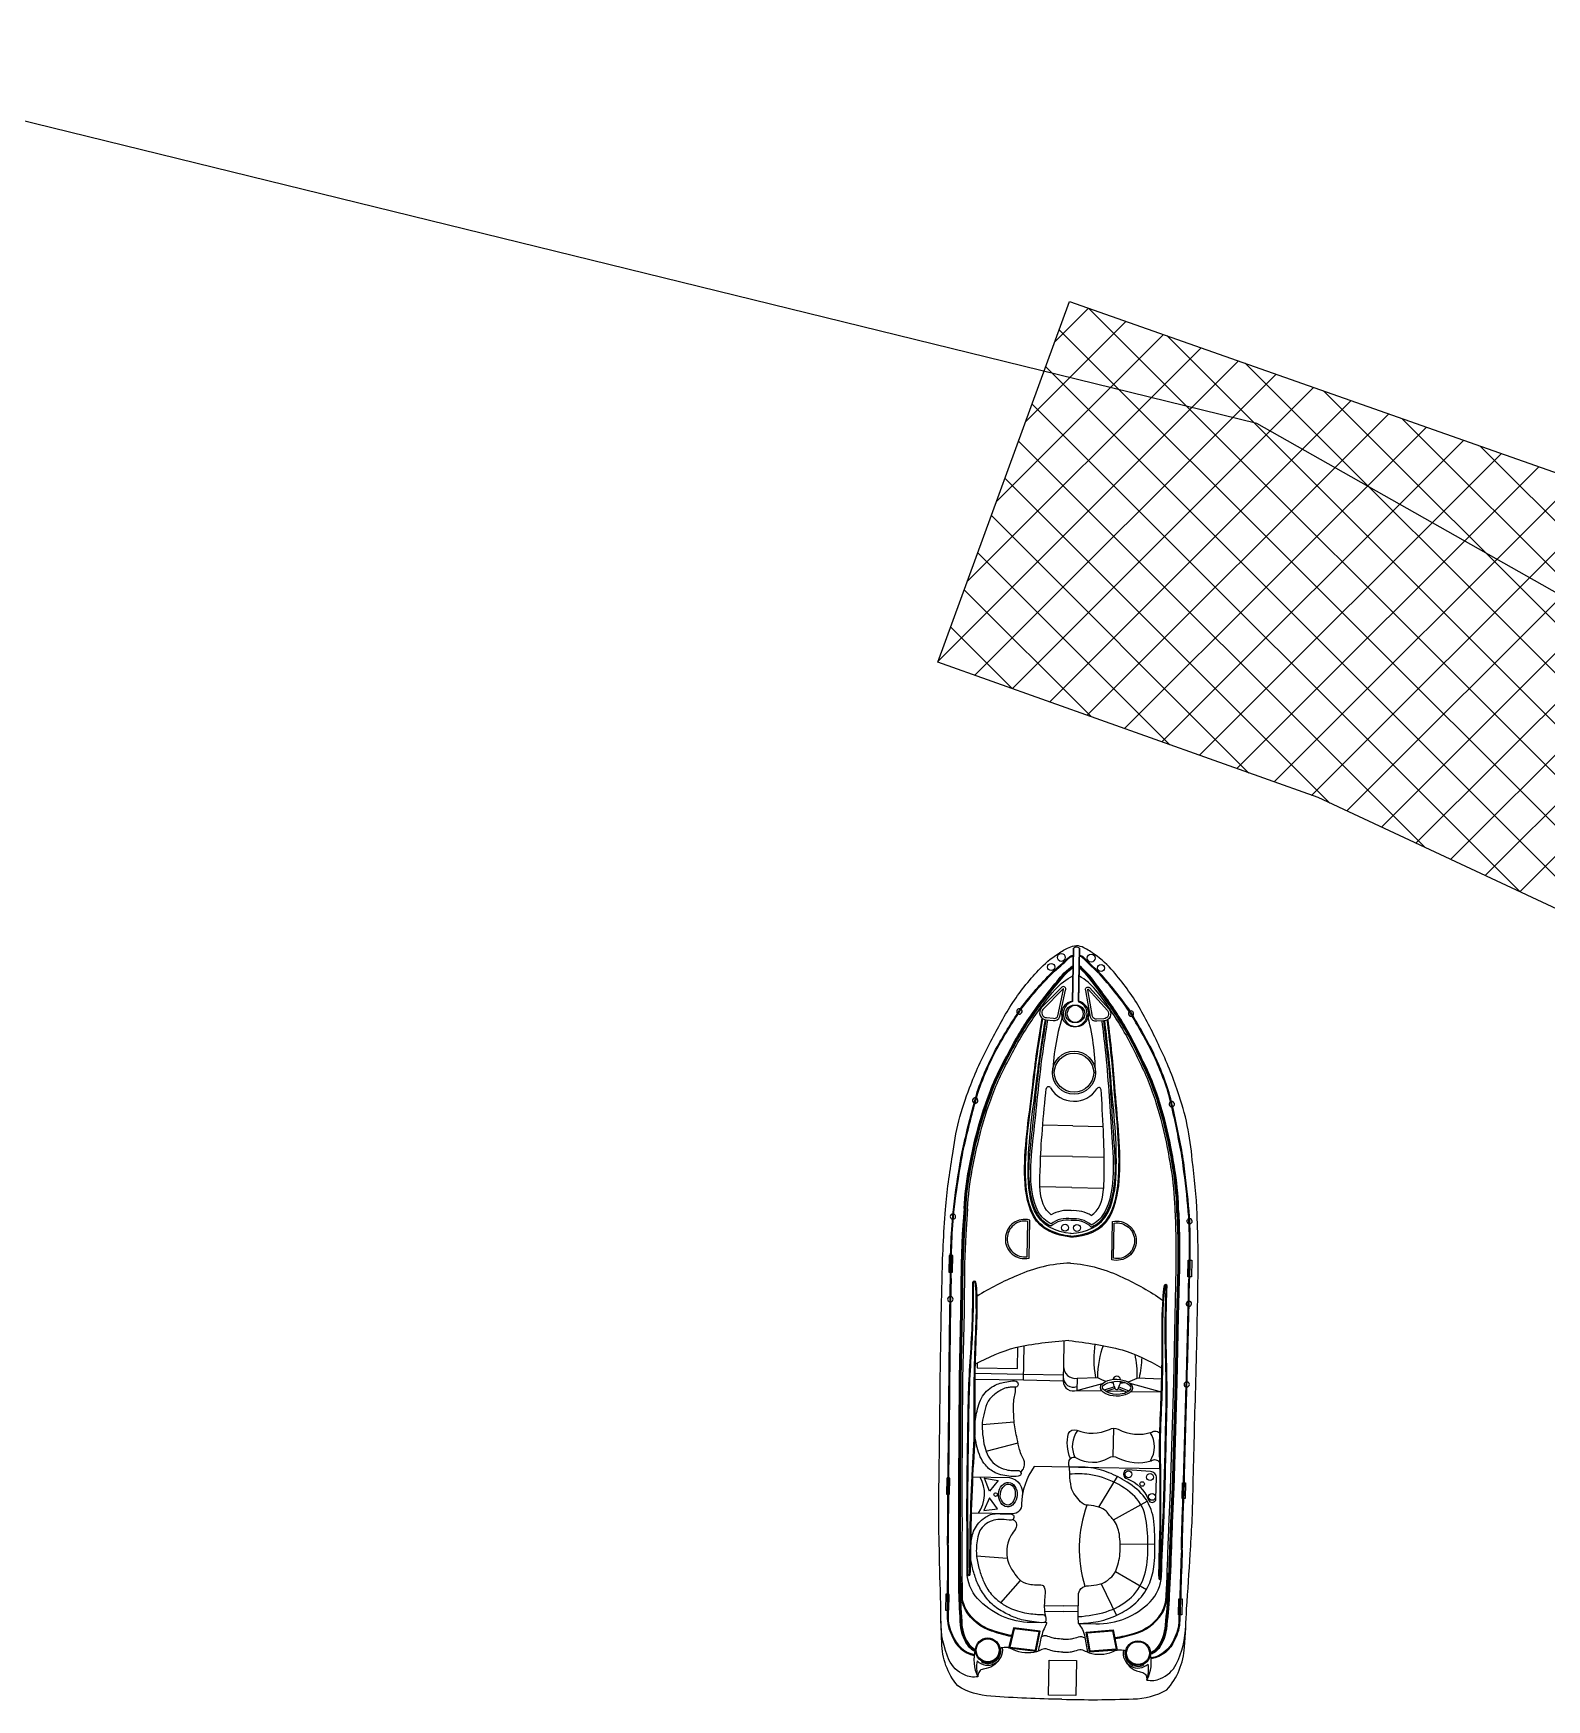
# Model space of a CAD drawing. Header units: metres. Extents: x 284941 to 286951, y 2024447 to 2026344.
# Drawn here: x 285719 to 285852.9, y 2024639.5 to 2024787 of the extents above; entities that cross this region are included whole.
import ezdxf

# ---------------------------------------------------------------- set-up
doc = ezdxf.new("R2010")
doc.units = ezdxf.units.M
doc.layers.add('PORT', color=5, linetype='Continuous')
doc.layers.add('village', color=3, linetype='Continuous')

msp = doc.modelspace()

# ---------------------------------------------------------------- linework, layer by layer
at = {"color": 32, "true_color": 0xcd6928}
for p, q in [((285811, 2024690.27), (285808.31, 2024690.32)), ((285811, 2024690.27), (285813.69, 2024690.21)), ((285810.95, 2024687.54), (285808.14, 2024687.59)), ((285810.95, 2024687.54), (285813.76, 2024687.48)), ((285810.9, 2024684.81), (285808.08, 2024684.87)), ((285810.9, 2024684.81), (285813.71, 2024684.76)), ((285806.63, 2024668.26), (285802.33, 2024668.34)), ((285806.62, 2024667.75), (285802.32, 2024667.83)), ((285811.37, 2024667.92), (285811.35, 2024666.85)), ((285811.35, 2024666.85), (285813.61, 2024667.46)), ((285811.35, 2024666.85), (285813.56, 2024666.81)), ((285814.66, 2024667.17), (285813.77, 2024666.86)), ((285814.71, 2024667.02), (285813.92, 2024666.75)), ((285814.06, 2024666.8), (285815.63, 2024666.77)), ((285814.99, 2024667.01), (285815.8, 2024666.7)), ((285815.05, 2024667.16), (285815.95, 2024666.81)), ((285816.02, 2024667.5), (285818.79, 2024666.71)), ((285816.14, 2024666.76), (285818.79, 2024666.71)), ((285802.97, 2024663.84), (285805.8, 2024664.07)), ((285803.32, 2024661.46), (285806.14, 2024662.22)), ((285814.55, 2024660.99), (285814.6, 2024663.52)), ((285811.49, 2024660.07), (285818.66, 2024659.93)), ((285813.29, 2024656.51), (285814.95, 2024659.22)), ((285814.58, 2024655.4), (285817.55, 2024657.06)), ((285815.17, 2024653.28), (285818.23, 2024653.24)), ((285802.47, 2024652.22), (285805.19, 2024652.01)), ((285814.76, 2024650.83), (285817.5, 2024649.24)), ((285804.62, 2024648.06), (285806.35, 2024650.04)), ((285813.48, 2024649.73), (285814.84, 2024646.94)), ((285808.46, 2024647.82), (285810.18, 2024647.79)), ((285811.47, 2024647.76), (285810.18, 2024647.79)), ((285808.49, 2024647.3), (285810.17, 2024647.27)), ((285811.46, 2024647.24), (285810.17, 2024647.27)), ((285802.96, 2024642.89), (285802.92, 2024642.82)), ((285817.21, 2024642.61), (285817.25, 2024642.54))]:
    msp.add_line(p, q, dxfattribs=at)
for points in [[(285810.02, 2024639.52, -0.01736), (285803.74, 2024639.79, -0.12634), (285800.8, 2024640.7, -0.172899), (285799.39, 2024644.54, -0.013884), (285799.32, 2024647.95, -0.008973), (285799.19, 2024652.82, -0.01509), (285799.14, 2024658.39, 0.002245), (285799.25, 2024666.97, -0.003342), (285799.42, 2024676.5, -0.016984), (285799.73, 2024682.87, -0.024546), (285800.35, 2024687.65, -0.067942), (285801.86, 2024693.64, -0.033948), (285803.62, 2024697.53, -0.022001), (285805.55, 2024700.99, -0.042872), (285807.96, 2024704.05, -0.059514), (285809.68, 2024705.5, -0.046364), (285810.65, 2024706.05, -0.104882), (285811.31, 2024706.21, -0.104882)], [(285799.9, 2024653.15, 0.006425), (285799.93, 2024658.4, 0.002217), (285800.03, 2024666.97, -0.003368), (285800.16, 2024676.57, -0.024633), (285800.39, 2024682.61, -0.015037), (285800.96, 2024686.57, -0.025439), (285801.38, 2024688.77, -0.013843), (285802.53, 2024693.26, -0.040266), (285804.28, 2024697.25, -0.016729), (285806.42, 2024700.71, -0.029739), (285809.13, 2024703.85, 0.01525), (285810.58, 2024705.14, -0.132389), (285810.89, 2024705.33, -0.028442), (285811.02, 2024705.37, -0.028442)], [(285799.97, 2024653.15, 0.006424), (285800, 2024658.4, 0.002217), (285800.11, 2024666.97, -0.003368), (285800.24, 2024676.57, -0.024633), (285800.46, 2024682.61, -0.015038), (285801.03, 2024686.56, -0.025461), (285801.45, 2024688.75, -0.013839), (285802.61, 2024693.24, -0.040238), (285804.34, 2024697.21, -0.016715), (285806.48, 2024700.67, -0.029693), (285809.18, 2024703.79, 0.015234), (285810.64, 2024705.09, -0.134036), (285810.91, 2024705.26, -0.024879), (285811.02, 2024705.29, -0.024879)], [(285810.02, 2024639.52, 0.01736), (285816.31, 2024639.55, 0.12634), (285819.29, 2024640.34, 0.172899), (285820.85, 2024644.13, 0.013884), (285821.04, 2024647.53, 0.008973), (285821.36, 2024652.39, 0.01509), (285821.62, 2024657.96, -0.002245), (285821.84, 2024666.54, 0.003342), (285822.05, 2024676.06, 0.016984), (285821.98, 2024682.44, 0.024546), (285821.54, 2024687.24, 0.067942), (285820.27, 2024693.28, 0.033948), (285818.66, 2024697.24, 0.022001), (285816.86, 2024700.77, 0.042872), (285814.57, 2024703.92, 0.059514), (285812.91, 2024705.44, 0.046364), (285811.96, 2024706.02, 0.104882), (285811.31, 2024706.21, 0.104882)], [(285820.67, 2024652.75, -0.006425), (285820.84, 2024658, -0.002217), (285821.06, 2024666.56, 0.003368), (285821.3, 2024676.16, 0.024633), (285821.31, 2024682.21, 0.015037), (285820.9, 2024686.19, 0.025439), (285820.56, 2024688.4, 0.013843), (285819.58, 2024692.94, 0.040266), (285817.99, 2024696.99, 0.016729), (285815.99, 2024700.53, 0.029739), (285813.4, 2024703.76, -0.01525), (285811.99, 2024705.12, 0.132389), (285811.7, 2024705.31, 0.028442), (285811.56, 2024705.36, 0.028442)], [(285820.59, 2024652.75, -0.006424), (285820.76, 2024658, -0.002217), (285820.99, 2024666.56, 0.003368), (285821.23, 2024676.16, 0.024633), (285821.24, 2024682.2, 0.015038), (285820.82, 2024686.18, 0.025461), (285820.48, 2024688.38, 0.013839), (285819.51, 2024692.92, 0.040238), (285817.92, 2024696.95, 0.016715), (285815.92, 2024700.48, 0.029693), (285813.34, 2024703.71, -0.015234), (285811.94, 2024705.06, 0.134036), (285811.67, 2024705.24, 0.024879), (285811.56, 2024705.28, 0.024879)], [(285801.36, 2024682.94, -0.031596), (285801.79, 2024686.44, -0.004928), (285802.27, 2024688.75, -0.02844), (285803.43, 2024692.68, -0.042875), (285805.14, 2024696.43, -0.035347), (285807.23, 2024699.97, -0.024093), (285809.56, 2024703.01, -0.079837), (285811.01, 2024704.46)], [(285801.44, 2024682.93, -0.031592), (285801.86, 2024686.43, -0.004926), (285802.34, 2024688.73, -0.028436), (285803.5, 2024692.65, -0.042895), (285805.21, 2024696.4, -0.035363), (285807.3, 2024699.93, -0.024111), (285809.62, 2024702.96, -0.077658), (285811.01, 2024704.36, -0.077658)], [(285801.51, 2024682.93, -0.031588), (285801.94, 2024686.42, -0.004924), (285802.42, 2024688.71, -0.028433), (285803.58, 2024692.63, -0.042917), (285805.28, 2024696.36, -0.035379), (285807.36, 2024699.89, -0.02413), (285809.68, 2024702.91, -0.075408), (285811, 2024704.27, -0.075408)], [(285801.67, 2024682.92, -0.031581), (285802.09, 2024686.39, -0.00492), (285802.57, 2024688.68, -0.028426), (285803.72, 2024692.58, -0.042959), (285805.41, 2024696.29, -0.035411), (285807.49, 2024699.8, -0.028829), (285809.43, 2024702.34, -0.092336), (285810.99, 2024703.54, -0.080328)], [(285820.05, 2024682.56, 0.031581), (285819.76, 2024686.05, 0.00492), (285819.37, 2024688.36, 0.028426), (285818.37, 2024692.29, 0.042959), (285816.82, 2024696.07, 0.035411), (285814.88, 2024699.66, 0.028829), (285813.03, 2024702.27, 0.092336), (285811.53, 2024703.53, 0.080328)], [(285820.35, 2024682.57, 0.031596), (285820.06, 2024686.09, 0.004928), (285819.67, 2024688.41, 0.02844), (285818.66, 2024692.38, 0.042875), (285817.1, 2024696.2, 0.035347), (285815.14, 2024699.82, 0.024093), (285812.93, 2024702.94, 0.079837), (285811.54, 2024704.45)], [(285820.28, 2024682.57, 0.031592), (285819.98, 2024686.08, 0.004926), (285819.59, 2024688.4, 0.028436), (285818.59, 2024692.36, 0.042895), (285817.03, 2024696.17, 0.035363), (285815.08, 2024699.78, 0.024111), (285812.87, 2024702.9, 0.077658), (285811.54, 2024704.35, 0.077658)], [(285820.2, 2024682.57, 0.031588), (285819.91, 2024686.07, 0.004924), (285819.52, 2024688.38, 0.028433), (285818.51, 2024692.34, 0.042917), (285816.96, 2024696.13, 0.035379), (285815.01, 2024699.74, 0.02413), (285812.81, 2024702.85, 0.075408), (285811.54, 2024704.25, 0.075408)], [(285808.64, 2024699.65), (285809.25, 2024699.59, 0.382221), (285809.83, 2024699.94), (285810.34, 2024702.27, 0.786544), (285810.01, 2024702.54), (285808.2, 2024700.7, 0.616464), (285808.64, 2024699.65, 3.844907)], [(285813.73, 2024699.55), (285813.11, 2024699.52, -0.382221), (285812.54, 2024699.88), (285812.13, 2024702.24, -0.786544), (285812.47, 2024702.5), (285814.2, 2024700.58, -0.616464), (285813.73, 2024699.55, -3.844907)], [(285801.36, 2024682.94), (285801.21, 2024680.67), (285801.1, 2024678.05), (285801.05, 2024673.78), (285800.94, 2024667.92), (285800.86, 2024658.51, -0.002601), (285800.88, 2024653.4, 0.004411), (285800.88, 2024649.05, 0.013009), (285801.03, 2024646.07, 0.113396), (285801.56, 2024644.46, 0.146005), (285802.33, 2024643.77, 1.595219)], [(285801.44, 2024682.93), (285801.29, 2024680.67), (285801.18, 2024678.05), (285801.13, 2024673.78), (285801.01, 2024667.92), (285800.94, 2024658.51, -0.002601), (285800.95, 2024653.4, 0.004411), (285800.96, 2024649.06, 0.013003), (285801.1, 2024646.07, 0.113337), (285801.63, 2024644.5, 0.144821), (285802.35, 2024643.85, 0.138987)], [(285801.51, 2024682.93), (285801.36, 2024680.67), (285801.26, 2024678.05), (285801.2, 2024673.78), (285801.09, 2024667.91), (285801.02, 2024658.51, -0.002601), (285801.03, 2024653.4, 0.00441), (285801.04, 2024649.06, 0.012997), (285801.18, 2024646.08, 0.113276), (285801.69, 2024644.54, 0.142458), (285802.37, 2024643.93, 0.142458)], [(285801.67, 2024682.92), (285801.52, 2024680.66), (285801.41, 2024678.04), (285801.36, 2024673.78), (285801.24, 2024667.91), (285801.17, 2024658.51, -0.002601), (285801.18, 2024653.4, 0.00441), (285801.19, 2024649.06, 0.002867), (285801.21, 2024648.4, 0.002867)], [(285807.11, 2024678.56), (285807.18, 2024681.93, 0.483063), (285805.02, 2024680.32, 0.50024), (285807.11, 2024678.56, 0.418424)], [(285814.43, 2024678.42), (285814.5, 2024681.79, -0.483063), (285816.59, 2024680.1, -0.50024), (285814.43, 2024678.42, -0.418424)], [(285820.2, 2024682.57), (285820.26, 2024680.3), (285820.27, 2024677.68), (285820.16, 2024673.41), (285820.05, 2024667.55), (285819.76, 2024658.15, 0.002601), (285819.55, 2024653.04, -0.00441), (285819.37, 2024648.7, -0.012997), (285819.11, 2024645.73, -0.113276), (285818.54, 2024644.22, -0.142458), (285817.84, 2024643.63, -0.142458)], [(285820.28, 2024682.57), (285820.34, 2024680.3), (285820.34, 2024677.68), (285820.24, 2024673.41), (285820.12, 2024667.55), (285819.83, 2024658.14, 0.002601), (285819.62, 2024653.04, -0.004411), (285819.45, 2024648.7, -0.013003), (285819.19, 2024645.72, -0.113337), (285818.6, 2024644.17, -0.144821), (285817.86, 2024643.55, -0.138987)], [(285820.35, 2024682.57), (285820.42, 2024680.3), (285820.42, 2024677.68), (285820.31, 2024673.41), (285820.2, 2024667.54), (285819.91, 2024658.14, 0.002601), (285819.7, 2024653.04, -0.004411), (285819.52, 2024648.7, -0.013009), (285819.26, 2024645.72, -0.113396), (285818.67, 2024644.13, -0.146005), (285817.87, 2024643.47, -1.595219)], [(285820.05, 2024682.56), (285820.11, 2024680.3), (285820.11, 2024677.68), (285820, 2024673.42), (285819.89, 2024667.55), (285819.6, 2024658.15, 0.002601), (285819.39, 2024653.05, -0.00441), (285819.22, 2024648.71, -0.002867), (285819.17, 2024648.06, -0.002867)], [(285810.77, 2024678.12, 0.096403), (285806.08, 2024677.02, 0.040538), (285802.48, 2024675.17, 1.92312)], [(285810.77, 2024678.12, -0.096403), (285815.41, 2024676.84, -0.040538), (285818.93, 2024674.85, -1.92312)], [(285808.68, 2024646.28), (285807.29, 2024646.3, -0.202722), (285802.55, 2024648.43, -0.178768), (285801.63, 2024650.78, 0.010028), (285801.62, 2024655.55, -0.005356), (285801.71, 2024663.43, -0.016605), (285801.93, 2024669.8, 0.018921), (285802.14, 2024676.41, -0.925873), (285802.39, 2024676.44, -0.041202), (285802.48, 2024675.27, -0.024461), (285802.41, 2024671.48, 0.012888), (285802.32, 2024664.17, -0.019359), (285802.15, 2024659.9, 0.002375), (285801.96, 2024654.96, -0.006386), (285801.92, 2024651.81, -0.013656), (285801.88, 2024650.55, -0.862706), (285801.64, 2024650.53, 0.648089)], [(285801.72, 2024650.55, -0.016488), (285801.71, 2024650.78, 0.010023), (285801.7, 2024655.56, -0.005356), (285801.78, 2024663.43, -0.016607), (285802, 2024669.8, 0.018921), (285802.21, 2024676.41, 0.01143), (285802.21, 2024676.41, -0.913283), (285802.32, 2024676.43, -0.041174), (285802.4, 2024675.26, -0.024478), (285802.34, 2024671.48, 0.012889), (285802.24, 2024664.17, -0.019362), (285802.07, 2024659.91, 0.002377), (285801.88, 2024654.96, -0.006391), (285801.84, 2024651.82, -0.013664), (285801.81, 2024650.56, 0.000701), (285801.81, 2024650.56, -0.819976), (285801.72, 2024650.55, -0.819976)], [(285811.49, 2024646.22), (285813.02, 2024646.19, 0.202722), (285817.83, 2024648.14, 0.178768), (285818.84, 2024650.45, -0.010028), (285819.04, 2024655.22, 0.005356), (285819.26, 2024663.09, 0.016605), (285819.28, 2024669.47, -0.018921), (285819.33, 2024676.08, 0.925873), (285819.07, 2024676.12, 0.041202), (285818.94, 2024674.95, 0.024461), (285818.86, 2024671.16, -0.012888), (285818.67, 2024663.86, 0.019359), (285818.67, 2024659.58, -0.002375), (285818.68, 2024654.64, 0.006386), (285818.59, 2024651.49, 0.013656), (285818.58, 2024650.23, 0.862706), (285818.82, 2024650.2, -0.648089)], [(285818.75, 2024650.22, 0.016488), (285818.77, 2024650.45, -0.010023), (285818.96, 2024655.22, 0.005356), (285819.18, 2024663.1, 0.016607), (285819.2, 2024669.46, -0.018921), (285819.25, 2024676.08, -0.01143), (285819.25, 2024676.08, 0.913283), (285819.15, 2024676.1, 0.041174), (285819.01, 2024674.94, 0.024478), (285818.93, 2024671.16, -0.012889), (285818.75, 2024663.85, 0.019362), (285818.75, 2024659.59, -0.002377), (285818.75, 2024654.64, 0.006391), (285818.67, 2024651.49, 0.013664), (285818.66, 2024650.23, -0.000701), (285818.66, 2024650.23, 0.819976), (285818.75, 2024650.22, 0.819976)], [(285810.63, 2024671.26, 0.033687), (285805.89, 2024670.63, 0.051879), (285802.34, 2024669.16, 1.92312)], [(285810.2, 2024671.21), (285810.16, 2024668.99, 0.462925), (285811.37, 2024667.92), (285813.16, 2024668)], [(285810.63, 2024671.26, -0.033687), (285815.35, 2024670.44, -0.051879), (285818.84, 2024668.84, -1.92312)], [(285810.14, 2024668.03), (285810.13, 2024667.68, 0.516839), (285811.35, 2024666.85, 0.282905)], [(285810.16, 2024668.99), (285810.14, 2024668.03, 0.545737), (285811.35, 2024667.21, 0.282905)], [(285810.77, 2024660.82, -0.164009), (285810.61, 2024663.04, -0.407559), (285811.33, 2024663.33, 0.20466), (285814.22, 2024663.4, -0.28657), (285814.99, 2024663.41, 0.198759), (285817.97, 2024663.15, -0.45148), (285818.7, 2024663, -1.463971)], [(285810.69, 2024660.05, -0.291269), (285810.78, 2024660.83, -0.299867), (285811.28, 2024660.89, 0.273478), (285814.17, 2024660.88, -0.28657), (285814.94, 2024660.89, 0.198759), (285817.92, 2024660.63, -0.45148), (285818.65, 2024660.48, -1.463971)], [(285810.69, 2024660.05), (285807.58, 2024660.11, 0.158322), (285806.46, 2024656.78, -0.417676), (285805.67, 2024655.92), (285801.99, 2024655.99)], [(285802.12, 2024659.2), (285805.39, 2024659.14, -0.406088), (285806.51, 2024657.49)], [(285811.49, 2024646.22), (285811.46, 2024646.83), (285811.48, 2024648.69, -0.448043), (285812.37, 2024649.55, 0.025561), (285813.31, 2024649.69, 0.15676), (285814.26, 2024650.23, 0.144288), (285814.78, 2024650.87, 0.079427), (285815.15, 2024652.38, 0.054179), (285815.1, 2024654.12, 0.127294), (285814.56, 2024655.43, -0.025195), (285813.94, 2024656.16, 0.112656), (285813.29, 2024656.52, 0.061652), (285812.37, 2024656.68, -0.222278), (285811.67, 2024657, -0.049109), (285811.2, 2024657.57, -0.09997), (285810.85, 2024658.28, -0.045992), (285810.71, 2024659.44), (285810.69, 2024660.05)], [(285799.9, 2024653.15, -0.002942), (285799.88, 2024649.33, 0.002013), (285799.88, 2024646.9, 0.130442), (285800.28, 2024645.16, 0.261246), (285802.27, 2024643.39, 0.209197)], [(285799.97, 2024653.15, -0.002941), (285799.95, 2024649.33, 0.002014), (285799.96, 2024646.9, 0.130992), (285800.35, 2024645.19, 0.261832), (285802.29, 2024643.47, 0.261832)], [(285820.59, 2024652.75, 0.002941), (285820.46, 2024648.94, -0.002014), (285820.36, 2024646.51, -0.130992), (285819.91, 2024644.82, -0.261832), (285817.9, 2024643.17, -0.261832)], [(285820.67, 2024652.75, 0.002942), (285820.54, 2024648.93, -0.002013), (285820.44, 2024646.5, -0.130442), (285819.98, 2024644.78, -0.261246), (285817.92, 2024643.09, -0.209197)], [(285805.57, 2024645.15, -0.043334), (285803.83, 2024645.63, -0.18333), (285801.55, 2024647.45, -0.123985), (285801.1, 2024649.55, 0.015377), (285801.02, 2024651.07)], [(285814.69, 2024644.97, 0.043334), (285816.45, 2024645.38, 0.18333), (285818.8, 2024647.11, 0.123985), (285819.32, 2024649.2, -0.015377), (285819.46, 2024650.71)], [(285805.55, 2024645.07, -0.043195), (285803.8, 2024645.55, -0.183415), (285801.48, 2024647.41, -0.094511), (285801.04, 2024649.03)], [(285814.7, 2024644.89, 0.043195), (285816.47, 2024645.31, 0.183415), (285818.87, 2024647.08, 0.094511), (285819.37, 2024648.68)], [(285802.58, 2024641.51, -0.164393), (285801.39, 2024641.68, -0.188684), (285800.03, 2024643.02, -0.10758), (285799.32, 2024646.45)], [(285817.53, 2024641.22, 0.164393), (285818.73, 2024641.35, 0.188684), (285820.14, 2024642.63, 0.10758), (285820.98, 2024646.03)]]:
    msp.add_lwpolyline(points, format="xyb", dxfattribs=at)
for points in [[(285810.95, 2024701.3), (285811.04, 2024705.99)], [(285811.04, 2024705.99), (285810.95, 2024701.26)], [(285811.57, 2024705.98), (285811.48, 2024701.25)], [(285811.48, 2024701.29), (285811.57, 2024705.98)], [(285800.18, 2024678.78), (285800.04, 2024678.78), (285800.02, 2024677.32), (285800.16, 2024677.32)], [(285800.24, 2024677.31), (285800.34, 2024677.31), (285800.36, 2024678.78), (285800.25, 2024678.78)], [(285821.26, 2024676.91), (285821.16, 2024676.91), (285821.19, 2024678.37), (285821.3, 2024678.37)], [(285821.38, 2024678.37), (285821.51, 2024678.37), (285821.48, 2024676.9), (285821.34, 2024676.91)], [(285802.52, 2024669.25), (285802.51, 2024668.85), (285806.1, 2024668.78), (285806.13, 2024670.67)], [(285810.13, 2024667.68), (285806.62, 2024667.75), (285806.68, 2024670.78)], [(285810.14, 2024668.19), (285806.63, 2024668.26)], [(285816.68, 2024667.95), (285818.82, 2024667.88)], [(285799.94, 2024659.07), (285799.84, 2024659.08), (285799.81, 2024657.68), (285799.93, 2024657.67)], [(285800.01, 2024657.67), (285800.08, 2024657.67), (285800.11, 2024659.07), (285800.01, 2024659.07)], [(285820.73, 2024657.27), (285820.65, 2024657.27), (285820.68, 2024658.67), (285820.78, 2024658.67)], [(285820.85, 2024658.67), (285820.95, 2024658.67), (285820.93, 2024657.27), (285820.81, 2024657.27)], [(285799.88, 2024648.81), (285799.74, 2024648.81), (285799.71, 2024647.4), (285799.88, 2024647.39)], [(285799.96, 2024647.39), (285800.01, 2024647.39), (285800.04, 2024648.8), (285799.95, 2024648.81)], [(285820.39, 2024647), (285820.33, 2024647), (285820.36, 2024648.41), (285820.44, 2024648.41)], [(285820.52, 2024648.41), (285820.66, 2024648.41), (285820.63, 2024646.99), (285820.46, 2024647)]]:
    msp.add_lwpolyline(points, dxfattribs=at)
for points in [[(285808.65, 2024699.84), (285809.28, 2024699.78, 0.383069), (285809.65, 2024699.99), (285810.16, 2024702.34, 0.853636), (285810.13, 2024702.39), (285808.34, 2024700.57, 0.613527)], [(285813.72, 2024699.74), (285813.09, 2024699.71, -0.383069), (285812.73, 2024699.93), (285812.31, 2024702.3, -0.853636), (285812.34, 2024702.35), (285814.05, 2024700.46, -0.613527)], [(285806.96, 2024678.68), (285807.02, 2024681.81, 0.460147), (285805.18, 2024680.32, 0.47706)], [(285814.59, 2024678.54), (285814.65, 2024681.66, -0.460147), (285816.44, 2024680.1, -0.47706)], [(285815.83, 2024659.82, 0.917705), (285815.82, 2024659.03, -0.209704), (285817.67, 2024657.18, 0.850912), (285818.34, 2024657.27), (285818.38, 2024659.11, 0.435659), (285817.87, 2024659.66)]]:
    msp.add_lwpolyline(points, format="xyb", close=True, dxfattribs=at)
for points in [[(285803.62, 2024657.94), (285803.17, 2024659.07), (285804.38, 2024658.89)], [(285803.61, 2024657.34), (285803.12, 2024656.23), (285804.33, 2024656.36)], [(285807.74, 2024643.77), (285808.1, 2024645.53), (285805.73, 2024645.83), (285805.31, 2024644.06)], [(285807.68, 2024643.86), (285808.01, 2024645.47), (285805.79, 2024645.75), (285805.4, 2024644.13)], [(285812.47, 2024643.68), (285812.17, 2024645.46), (285814.55, 2024645.66), (285814.91, 2024643.87)], [(285812.53, 2024643.76), (285812.26, 2024645.39), (285814.49, 2024645.58), (285814.82, 2024643.94)], [(285808.82, 2024639.89), (285808.88, 2024642.99), (285811.3, 2024642.95), (285811.24, 2024639.85)]]:
    msp.add_lwpolyline(points, close=True, dxfattribs=at)
for centre, radius in [((285809.97, 2024705.17), 0.349), ((285812.61, 2024705.11), 0.349), ((285809.07, 2024704.32), 0.313), ((285813.48, 2024704.23), 0.313), ((285811.12, 2024700.18), 0.771), ((285811.27, 2024700.18), 0.771), ((285811.09, 2024694.97), 1.9), ((285811.09, 2024694.97), 1.9), ((285811.09, 2024694.97), 1.74), ((285811.09, 2024694.97), 1.74), ((285810.3, 2024681.25), 0.305), ((285811.35, 2024681.23), 0.305), ((285815.91, 2024659.43), 0.304), ((285817.82, 2024659.18), 0.304), ((285804.16, 2024657.63), 0.163), ((285817.12, 2024658.57), 0.197), ((285817.99, 2024657.43), 0.304), ((285803.46, 2024643.85), 1.09), ((285803.46, 2024643.85), 1.01), ((285816.75, 2024643.6), 1.09), ((285816.75, 2024643.6), 1.01)]:
    msp.add_circle(centre, radius, dxfattribs=at)
for centre, radius, start, end in [((285811.3, 2024705.62), 0.456, 52.8017, 124.987), ((285811.3, 2024705.62), 0.456, 52.8017, 124.987), ((285806.26, 2024700.39), 0.237, 69.1248, 224.2668), ((285806.26, 2024700.39), 0.237, 242.9046, 50.487), ((285811.12, 2024700.18), 1.13, 98.7783, 71.2279), ((285811.27, 2024700.18), 1.13, 106.5608, 79.0104), ((285829.32, 2024694.05), 20.14, 162.2217, 177.2925), ((285792.85, 2024694.75), 20.14, 0.4962, 15.567), ((285816.13, 2024700.2), 0.237, 127.3017, 294.8841), ((285816.13, 2024700.2), 0.237, 313.5219, 108.6639), ((285808.84, 2024693.53), 0.202, 28.089, 174.5567), ((285811.02, 2024694.73), 2.28, 208.8336, 270.6347), ((285811.16, 2024694.73), 2.28, 267.154, 328.9551), ((285813.29, 2024693.45), 0.202, 3.232, 149.6997), ((285802.35, 2024692.51), 0.237, 80.5102, 248.6059), ((285802.35, 2024692.51), 0.237, 267.2409, 61.8751), ((285819.74, 2024692.18), 0.237, 115.9136, 270.5478), ((285819.74, 2024692.18), 0.237, 289.1828, 97.2785), ((285810.51, 2024679.89), 2.89, 83.1679, 119.7702), ((285811.09, 2024679.87), 2.89, 58.0185, 94.6208), ((285800.38, 2024682.23), 0.237, 90.2139, 260.6205), ((285800.38, 2024682.23), 0.237, 279.2794, 71.555), ((285810.47, 2024679.77), 2.3, 80.1828, 127.9326), ((285810.47, 2024679.77), 2.15, 80.1828, 131.3899), ((285811.12, 2024679.75), 2.3, 49.8561, 97.6059), ((285811.12, 2024679.75), 2.15, 46.3988, 97.6059), ((285821.31, 2024681.82), 0.237, 106.2337, 258.5093), ((285821.31, 2024681.82), 0.237, 277.1682, 87.5748), ((285800.15, 2024674.93), 0.237, 93.9245, 264.0236), ((285800.15, 2024674.93), 0.237, 282.6837, 75.2643), ((285821.25, 2024674.52), 0.237, 102.5244, 255.105), ((285821.25, 2024674.52), 0.237, 273.7651, 83.8643), ((285814.87, 2024667.75), 0.347, 9.6967, 168.0422), ((285814.96, 2024671.05), 3.55, 239.5193, 252.8703), ((285814.96, 2024671.05), 3.55, 258.8435, 263.0834), ((285815.76, 2024667.72), 1.24, 175.0098, 175.2791), ((285815.76, 2024667.72), 1.24, 184.4969, 210.4897), ((285814.85, 2024667.09), 0.166, 178.8944, 358.8944), ((285813.98, 2024667.76), 1.24, 327.299, 354.9391), ((285814.96, 2024671.05), 3.55, 273.7968, 280.1362), ((285813.98, 2024667.76), 1.24, 2.5096, 2.7789), ((285814.96, 2024671.05), 3.55, 284.3286, 299.0844), ((285821.06, 2024667.38), 0.237, 100.1164, 256.3655), ((285821.06, 2024667.38), 0.237, 274.9897, 81.4922), ((285813.18, 2024661.92), 2.24, 142.0944, 206.2985), ((285815.97, 2024661.87), 2.24, 325.5188, 33.6663), ((285800.05, 2024657.71), 3.12, 326.3629, 28.2504), ((285822.72, 2024652.83), 11.17, 159.7939, 197.2665), ((285805.76, 2024643.01), 3.52, 164.89, 205.2256), ((285803.46, 2024643.85), 1.32, 224.6669, 9.5685), ((285803.46, 2024643.85), 1.17, 242.6187, 9.5685), ((285816.75, 2024643.6), 1.32, 168.2202, 313.1218), ((285816.75, 2024643.6), 1.17, 168.2202, 295.17), ((285814.41, 2024642.84), 3.52, 332.5631, 12.8987), ((285805.99, 2024642.38), 3.52, 171.0197, 194.2523), ((285814.16, 2024642.22), 3.52, 343.5364, 6.769)]:
    msp.add_arc(centre, radius, start, end, dxfattribs=at)
for start_param, end_param in [(0.830012, 1.576846), (4.712389, 5.232342)]:
    msp.add_ellipse((285814.92, 2024667.99), major_axis=(0.08, 4.14), ratio=0.425319, start_param=start_param, end_param=end_param, dxfattribs=at)
for centre, major_axis, ratio in [((285814.85, 2024667.09), (1.41, -0.03), 0.533092), ((285805.24, 2024657.63), (0.07, 1.08), 0.758117)]:
    msp.add_ellipse(centre, major_axis=major_axis, ratio=ratio, dxfattribs=at)
for points, knots in [([(285810.81, 2024680.42), (285809.5, 2024680.56), (285808.13, 2024681.06), (285806.87, 2024683.44), (285806.73, 2024684.84), (285806.7, 2024688.78), (285807.15, 2024691.28), (285807.65, 2024695.85), (285807.94, 2024697.79), (285808.27, 2024699.8)], [0, 0, 0, 0, 0.0462196, 0.0462196, 0.0924392, 0.0924392, 0.1947325, 0.1947325, 0.2709084, 0.2709084, 0.2709084, 0.2709084]), ([(285810.82, 2024680.5), (285809.47, 2024680.64), (285808.1, 2024681.19), (285806.89, 2024683.67), (285806.79, 2024685.1), (285806.81, 2024689.05), (285807.25, 2024691.57), (285807.75, 2024696.02), (285808.03, 2024697.84), (285808.34, 2024699.75)], [0, 0, 0, 0, 0.0480884, 0.0480884, 0.0961768, 0.0961768, 0.1985377, 0.1985377, 0.2704106, 0.2704106, 0.2704106, 0.2704106]), ([(285809.06, 2024681.38), (285808.79, 2024681.51), (285807.75, 2024682.18), (285806.84, 2024685.36), (285807.46, 2024689.87), (285807.87, 2024694.93), (285808.41, 2024698.28), (285808.63, 2024699.65)], [0.0234044, 0.0234044, 0.0234044, 0.0234044, 0.0350942, 0.0739111, 0.138251, 0.2165713, 0.2709084, 0.2709084, 0.2709084, 0.2709084]), ([(285810.84, 2024680.73), (285809.47, 2024680.87), (285808.16, 2024681.46), (285807.05, 2024684.01), (285807.01, 2024685.47), (285807.09, 2024689.49), (285807.52, 2024692.07), (285808.04, 2024696.38), (285808.29, 2024698.02), (285808.56, 2024699.66)], [0, 0, 0, 0, 0.0508337, 0.0508337, 0.1016674, 0.1016674, 0.2060328, 0.2060328, 0.2709084, 0.2709084, 0.2709084, 0.2709084]), ([(285809.06, 2024681.58), (285808.59, 2024681.84), (285808.19, 2024682.18), (285807.39, 2024683.69), (285807.25, 2024685.05), (285807.27, 2024687.46), (285807.43, 2024688.64), (285807.82, 2024692.25), (285808.03, 2024694.68), (285808.51, 2024697.93), (285808.65, 2024698.77), (285808.78, 2024699.62)], [0.0248254, 0.0248254, 0.0248254, 0.0248254, 0.0474598, 0.0474598, 0.0949196, 0.0949196, 0.1423794, 0.1423794, 0.237299, 0.237299, 0.2709084, 0.2709084, 0.2709084, 0.2709084]), ([(285810.79, 2024680.73), (285812.17, 2024680.82), (285813.5, 2024681.36), (285814.71, 2024683.86), (285814.81, 2024685.32), (285814.88, 2024689.34), (285814.55, 2024691.94), (285814.2, 2024696.26), (285814.01, 2024697.91), (285813.81, 2024699.56)], [0, 0, 0, 0, 0.0508337, 0.0508337, 0.1016674, 0.1016674, 0.2060328, 0.2060328, 0.2709084, 0.2709084, 0.2709084, 0.2709084]), ([(285810.81, 2024680.42), (285812.13, 2024680.51), (285813.52, 2024680.95), (285814.87, 2024683.29), (285815.06, 2024684.68), (285815.24, 2024688.61), (285814.89, 2024691.14), (285814.57, 2024695.71), (285814.35, 2024697.66), (285814.1, 2024699.69)], [0, 0, 0, 0, 0.0462196, 0.0462196, 0.0924392, 0.0924392, 0.1947325, 0.1947325, 0.2709084, 0.2709084, 0.2709084, 0.2709084]), ([(285810.81, 2024680.5), (285812.16, 2024680.59), (285813.55, 2024681.09), (285814.86, 2024683.51), (285815.01, 2024684.94), (285815.15, 2024688.89), (285814.8, 2024691.42), (285814.47, 2024695.89), (285814.26, 2024697.72), (285814.03, 2024699.64)], [0, 0, 0, 0, 0.0480884, 0.0480884, 0.0961768, 0.0961768, 0.1985377, 0.1985377, 0.2704106, 0.2704106, 0.2704106, 0.2704106]), ([(285812.6, 2024681.31), (285812.87, 2024681.43), (285813.94, 2024682.07), (285814.97, 2024685.2), (285814.53, 2024689.74), (285814.31, 2024694.8), (285813.9, 2024698.17), (285813.73, 2024699.55)], [0.0234044, 0.0234044, 0.0234044, 0.0234044, 0.0350942, 0.0739111, 0.138251, 0.2165713, 0.2709084, 0.2709084, 0.2709084, 0.2709084]), ([(285812.61, 2024681.51), (285813.09, 2024681.75), (285813.5, 2024682.08), (285814.36, 2024683.55), (285814.55, 2024684.91), (285814.63, 2024687.32), (285814.51, 2024688.51), (285814.26, 2024692.12), (285814.14, 2024694.56), (285813.79, 2024697.82), (285813.68, 2024698.68), (285813.58, 2024699.53)], [0.0248254, 0.0248254, 0.0248254, 0.0248254, 0.0474598, 0.0474598, 0.0949196, 0.0949196, 0.1423794, 0.1423794, 0.237299, 0.237299, 0.2709084, 0.2709084, 0.2709084, 0.2709084]), ([(285809.08, 2024682.4), (285807.76, 2024683.3), (285808.11, 2024685.76), (285808.13, 2024688.22), (285808.41, 2024691.44), (285808.64, 2024693.56)], [0.0313661, 0.0313661, 0.0313661, 0.0313661, 0.1084744, 0.1084744, 0.1920729, 0.1920729, 0.1920729, 0.1920729]), ([(285812.62, 2024682.33), (285813.98, 2024683.18), (285813.72, 2024685.65), (285813.79, 2024688.11), (285813.63, 2024691.34), (285813.49, 2024693.47)], [0.0313661, 0.0313661, 0.0313661, 0.0313661, 0.1084744, 0.1084744, 0.1920729, 0.1920729, 0.1920729, 0.1920729]), ([(285816.11, 2024667.07), (285816.11, 2024667.22), (285815.92, 2024667.45), (285814.82, 2024667.82), (285813.7, 2024667.5), (285813.51, 2024666.87), (285814.32, 2024666.41), (285815.73, 2024666.57), (285816.11, 2024666.86), (285816.11, 2024667.07)], [0, 0, 0, 0, 1.031451, 1.031451, 2.992455, 2.992455, 4.95346, 4.95346, 6.283185, 6.283185, 6.283185, 6.283185]), ([(285811.46, 2024646.83), (285813.21, 2024646.94), (285814.79, 2024647.37), (285817.16, 2024649.37), (285817.62, 2024650.92), (285817.62, 2024654.33), (285817.64, 2024656.12), (285815.68, 2024658.36), (285814.02, 2024659.19), (285811.88, 2024659.48), (285811.32, 2024659.46), (285810.71, 2024659.44)], [0, 0, 0, 0, 0.0684102, 0.0684102, 0.1368204, 0.1368204, 0.2052306, 0.2052306, 0.2736407, 0.2736407, 0.2974604, 0.2974604, 0.2974604, 0.2974604]), ([(285805.3, 2024658.56), (285804.94, 2024658.58), (285804.53, 2024658.06), (285804.61, 2024656.95), (285805.03, 2024656.59), (285805.76, 2024656.88), (285806.02, 2024657.58), (285805.74, 2024658.37), (285805.52, 2024658.55), (285805.3, 2024658.56)], [0, 0, 0, 0, 1.743273, 1.743273, 3.486547, 3.486547, 5.22982, 5.22982, 6.283185, 6.283185, 6.283185, 6.283185]), ([(285810.13, 2024644.84), (285809.91, 2024644.84), (285809.55, 2024644.86), (285809.02, 2024644.98), (285808.58, 2024645.19), (285808.3, 2024645.08), (285808.19, 2024645.03)], [0, 0, 0, 0, 0.00840925, 0.01405459, 0.02148076, 0.02583256, 0.02583256, 0.02583256, 0.02583256]), ([(285810.13, 2024644.84), (285810.34, 2024644.84), (285810.7, 2024644.83), (285811.24, 2024644.94), (285811.68, 2024645.13), (285811.96, 2024645.01), (285812.06, 2024644.95)], [0, 0, 0, 0, 0.00840925, 0.01405459, 0.02148076, 0.02583256, 0.02583256, 0.02583256, 0.02583256])]:
    msp.add_open_spline(points, degree=3, knots=knots, dxfattribs=at)
for points in [[(285812.94, 2024670.94), (285812.8, 2024670.06), (285812.78, 2024669.05), (285813, 2024668)], [(285817.08, 2024669.76), (285817.07, 2024669.17), (285817, 2024668.55), (285816.84, 2024667.92)]]:
    msp.add_open_spline(points, degree=3, dxfattribs=at)
for points in [[(285805.43, 2024667.13), (285805.72, 2024667.14), (285806.1, 2024667.22), (285806.08, 2024667.57), (285805.47, 2024667.66), (285804.28, 2024667.39), (285803.11, 2024666.5), (285802.51, 2024665.01), (285802.31, 2024663.55), (285802.52, 2024661.8), (285803.25, 2024660.25), (285804.12, 2024659.57), (285805.51, 2024659.24), (285806.15, 2024659.26), (285806.4, 2024659.42), (285806.28, 2024659.72), (285805.95, 2024659.76), (285804.83, 2024659.92), (285804.08, 2024660.33), (285803.51, 2024661.04), (285803.19, 2024661.86), (285803.01, 2024662.95), (285802.98, 2024663.99), (285803.16, 2024664.94), (285803.5, 2024665.89), (285804.2, 2024666.6), (285805.09, 2024667.07), (285805.43, 2024667.13)], [(285806.37, 2024659.61), (285806.61, 2024659.92), (285806.72, 2024660.33), (285806.48, 2024661.05), (285806.28, 2024661.62), (285806.06, 2024662.56), (285805.81, 2024663.99), (285805.76, 2024664.75), (285805.74, 2024665.54), (285805.8, 2024666.16), (285805.91, 2024666.71), (285805.92, 2024667.15)], [(285811.49, 2024646.22), (285813.23, 2024646.4), (285815.16, 2024647.1), (285816.55, 2024648.05), (285817.7, 2024649.63), (285818.16, 2024651.23), (285818.23, 2024653.47), (285818.05, 2024655.84), (285817.21, 2024657.54), (285815.58, 2024658.86), (285813.97, 2024659.65), (285812.09, 2024660.05), (285810.69, 2024660.05)], [(285805.7, 2024655.43), (285805.98, 2024655.14), (285805.91, 2024654.6), (285805.52, 2024654.03), (285805.24, 2024653.34), (285805.16, 2024652.26), (285805.33, 2024651.49), (285805.87, 2024650.6), (285806.38, 2024650.01), (285807.27, 2024649.68), (285807.91, 2024649.65), (285808.35, 2024649.58), (285808.5, 2024649.25), (285808.51, 2024648.51), (285808.52, 2024647.09), (285808.56, 2024646.38), (285807.77, 2024646.34), (285806.29, 2024646.6), (285805.22, 2024647.04), (285804.1, 2024647.72), (285803.16, 2024648.72), (285802.56, 2024649.79), (285802.18, 2024650.88), (285801.96, 2024652), (285801.97, 2024653.2), (285802.21, 2024654.39), (285802.56, 2024654.99), (285803.05, 2024655.48), (285803.96, 2024655.92), (285804.57, 2024655.94), (285805.32, 2024655.93), (285805.73, 2024655.8), (285805.7, 2024655.43), (285805.35, 2024655.38), (285804.53, 2024655.42), (285803.84, 2024655.32), (285803.2, 2024654.94), (285802.77, 2024654.44), (285802.55, 2024653.71), (285802.46, 2024652.3), (285802.68, 2024651.13), (285803.04, 2024650.08), (285803.47, 2024649.23), (285803.89, 2024648.7), (285804.52, 2024648.13), (285805.39, 2024647.61), (285806.09, 2024647.34), (285806.92, 2024647.14), (285807.62, 2024647.05), (285808.12, 2024647.01), (285808.49, 2024646.95), (285808.59, 2024646.74)], [(285808.68, 2024646.28), (285808.44, 2024645.76), (285808.21, 2024645.07), (285807.93, 2024643.77)], [(285811.49, 2024646.22), (285811.84, 2024645.7), (285812.05, 2024645), (285812.27, 2024643.69)], [(285804.43, 2024642.96), (285804.08, 2024642.6), (285803.31, 2024642.23), (285802.85, 2024642.11), (285802.63, 2024641.8), (285802.58, 2024641.51)], [(285810.1, 2024643.69), (285809.46, 2024643.73), (285809.04, 2024643.83), (285808.49, 2024643.98), (285808.02, 2024643.81), (285807.01, 2024643.62), (285805.94, 2024643.8), (285805.4, 2024644.04), (285805.04, 2024644.1), (285804.53, 2024644.03)], [(285810.1, 2024643.69), (285810.75, 2024643.71), (285811.17, 2024643.79), (285811.73, 2024643.91), (285812.19, 2024643.73), (285813.19, 2024643.5), (285814.27, 2024643.64), (285814.82, 2024643.85), (285815.17, 2024643.9), (285815.68, 2024643.82)], [(285815.75, 2024642.74), (285816.07, 2024642.37), (285816.84, 2024641.97), (285817.28, 2024641.83), (285817.5, 2024641.52), (285817.53, 2024641.22)]]:
    msp.add_spline(points, degree=3, dxfattribs=at)
at = {"layer": 'PORT'}
for p, q in [((285799.05, 2024731.31), (285810.7, 2024763.22)), ((285810.7, 2024763.22), (285873.75, 2024741.02)), ((285832.68, 2024719.31), (285799.05, 2024731.31)), ((285891.83, 2024691.71), (285832.68, 2024719.31))]:
    msp.add_line(p, q, dxfattribs=at)
at = {"layer": 'PORT', "linetype": 'Continuous'}
for p, q in [((285809.41, 2024759.67), (285812.37, 2024762.64)), ((285875.82, 2024699.17), (285812.36, 2024762.64)), ((285806.83, 2024752.6), (285815.69, 2024761.47)), ((285804.24, 2024745.53), (285819.01, 2024760.3)), ((285867.4, 2024703.1), (285809.79, 2024760.72)), ((285884.24, 2024695.24), (285819.29, 2024760.2)), ((285801.66, 2024738.46), (285822.33, 2024759.13)), ((285799.08, 2024731.39), (285825.65, 2024757.96)), ((285802.33, 2024730.14), (285828.97, 2024756.79)), ((285858.98, 2024707.03), (285808.59, 2024757.43)), ((285893.43, 2024690.55), (285826.22, 2024757.76)), ((285805.64, 2024728.96), (285832.29, 2024755.62)), ((285909.52, 2024678.95), (285833.15, 2024755.32)), ((285850.56, 2024710.96), (285807.39, 2024754.14)), ((285808.95, 2024727.78), (285835.61, 2024754.45)), ((285812.26, 2024726.6), (285838.93, 2024753.28)), ((285815.57, 2024725.42), (285842.26, 2024752.11)), ((285925.6, 2024667.35), (285840.08, 2024752.87)), ((285842.14, 2024714.89), (285806.19, 2024750.85)), ((285818.87, 2024724.24), (285845.58, 2024750.94)), ((285822.18, 2024723.06), (285848.9, 2024749.77)), ((285941.69, 2024655.76), (285847.02, 2024750.43)), ((285825.49, 2024721.88), (285852.22, 2024748.6)), ((285833.72, 2024718.82), (285804.99, 2024747.56)), ((285828.8, 2024720.7), (285855.54, 2024747.43)), ((285832.11, 2024719.51), (285858.86, 2024746.26)), ((285835.21, 2024718.13), (285862.18, 2024745.09)), ((285826.56, 2024721.49), (285803.79, 2024744.27)), ((285838.28, 2024716.7), (285865.5, 2024743.92)), ((285841.34, 2024715.27), (285868.82, 2024742.75)), ((285819.58, 2024723.99), (285802.58, 2024740.98)), ((285844.4, 2024713.84), (285872.14, 2024741.58)), ((285847.46, 2024712.41), (285875.16, 2024740.11)), ((285812.6, 2024726.48), (285801.38, 2024737.69)), ((285850.52, 2024710.98), (285877.89, 2024738.35)), ((285805.62, 2024728.97), (285800.18, 2024734.4))]:
    msp.add_line(p, q, dxfattribs=at)
at = {"layer": 'village', "color": 3}
for p, q in [((285827.27, 2024752.43), (285686.62, 2024786.95)), ((285920.62, 2024699.51), (285827.27, 2024752.43))]:
    msp.add_line(p, q, dxfattribs=at)

doc.saveas('drawing.dxf')
